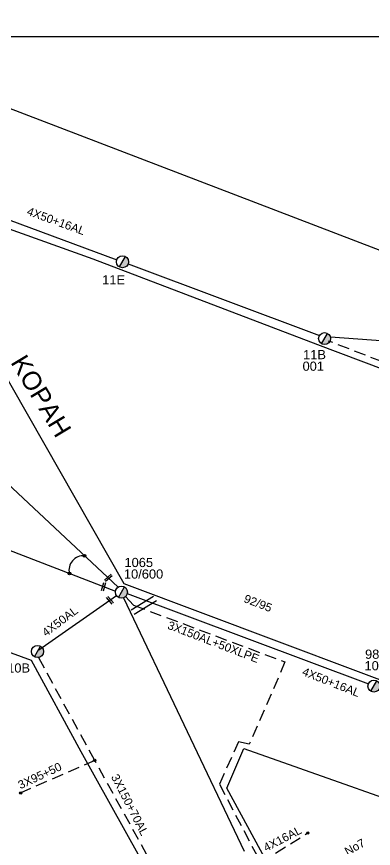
# Model space of a CAD drawing. Header units: millimetres. Extents: x 751 to 1825, y 358 to 872.
# Drawn here: x 1408.2 to 1447, y 768.2 to 858.7 of the extents above; entities that cross this region are included whole.
import ezdxf

# ---------------------------------------------------------------- set-up
doc = ezdxf.new("R2010")
doc.units = ezdxf.units.MM
doc.linetypes.add('DASHED', pattern=[19.05, 12.7, -6.35])
for name, color, linetype in [('Γέφυρες Εναέριου Δικτύου', 7, 'Continuous'), ('Γυμνά εναέρια ΧΤ και ΦΟΠ (3Φ)   4x50+16AL', 7, 'Continuous'), ('Επιγραφές - Σχήματα', 7, 'Continuous'), ('Καλώδια ΧΤ   3x150AL+50XLPE', 7, 'DASHED'), ('Καλώδια ΧΤ   3x95+50CU', 7, 'DASHED'), ('Μηχανική τομή', 7, 'Continuous'), ('Στύλος ΦΜ', 7, 'Continuous'), ('Στύλος ΦΜ @ 1', 7, 'Continuous'), ('Συνδέσεις', 7, 'Continuous'), ('Τομή', 7, 'Continuous'), ('Υπόβαθρο ΔΕΗ', 7, 'Continuous'), ('Υπόγεια καλώδια Δικτύου ΧΤ και Παρ. ΧΤ - 3X150+70 AL', 7, 'DASHED'), ('Υπόγεια καλώδια Παροχών ΧΤ   4x16AL', 7, 'DASHED'), ('Υπόγεια καλώδια Παροχών ΧΤ   4x50AL', 7, 'DASHED')]:
    doc.layers.add(name, color=color, linetype=linetype)
doc.styles.get("Standard").update_dxf_attribs({"font": 'arial.ttf'})
doc.linetypes.add('SYN_LINE', pattern='A,0.5,-0.0001,["/\\/\\/\\/",Standard,S=0.1,R=0,X=0,Y=-0.05],-0.25', length=0.7501)

# ---------------------------------------------------------------- blocks, each defined once
blk = doc.blocks.new('ΥΠΑΡΧΩΝ ΤΣΙΜΕΝΤΕΝΙΟΣ ΣΤΥΛΟΣ')
at = {"layer": 'Στύλος ΦΜ'}
blk.add_hatch(color=256, dxfattribs=at).paths.add_polyline_path([(-1.29, -2.28, 0.574793), (2.62, 0, 0.268822), (1.3, 2.27)])
blk.add_line((-1.29, -2.28), (1.3, 2.27), dxfattribs=at)
blk.add_circle((0, 0), 2.62, dxfattribs=at)
at = {"layer": 'Στύλος ΦΜ', "flags": 4}
for tag, p in [('ΑΡΙΘΜΟΣ', (-4.68, 8.05)), ('ΤΥΠΟΣ', (-4.91, 3.03))]:
    blk.add_attdef(tag, p, '', height=4, dxfattribs=at)
blk = doc.blocks.new('ΜΗΧΑΝΙΚΗ ΤΟΜΗ')
at = {"layer": 'Μηχανική τομή', "ltscale": 40}
for p, q in [((-1.89, 0.78), (1.89, 0.78)), ((1.89, 0), (-1.89, 0))]:
    blk.add_line(p, q, dxfattribs=at)
blk = doc.blocks.new('_ΣΥΝΔΕΣΗ')
at = {"layer": 'Συνδέσεις', "linetype": 'SYN_LINE', "ltscale": 40}
blk.add_hatch(color=256, dxfattribs=at).paths.add_polyline_path([(0.5, -0.01, 1), (-0.5, -0.01, 1)])
at = {"layer": 'Συνδέσεις'}
blk.add_circle((0, -0.01), 0.5, dxfattribs=at)
blk = doc.blocks.new('ΤΟΜΗ')
at = {"layer": 'Τομή', "ltscale": 40}
for p, q in [((-5.68, 0), (5.68, 0)), ((5.68, -2.33), (-5.68, -2.33))]:
    blk.add_line(p, q, dxfattribs=at)

msp = doc.modelspace()

# ---------------------------------------------------------------- linework, layer by layer
at = {"layer": 'Γέφυρες Εναέριου Δικτύου', "ltscale": 0.1}
msp.add_arc((1415.475, 798.443), 1.573, 85.45931, 193.27539, dxfattribs=at)
at = {"layer": 'Γυμνά εναέρια ΧΤ και ΦΟΠ (3Φ)   4x50+16AL', "color": 173, "linetype": 'Continuous', "ltscale": 0.1}
for points in [[(1407.29, 836.576), (1419.103, 832.221)], [(1420.33, 831.766), (1441.15, 823.989)], [(1442.32, 823.827), (1476.497, 821.334)]]:
    msp.add_lwpolyline(points, dxfattribs=at)
at = {"layer": 'Γυμνά εναέρια ΧΤ και ΦΟΠ (3Φ)   4x50+16AL', "color": 85, "ltscale": 0.1}
for points in [[(1419.248, 796.596), (1397.982, 816.504)], [(1377.643, 812.114), (1418.956, 796.145)]]:
    msp.add_lwpolyline(points, dxfattribs=at)
at = {"layer": 'Γυμνά εναέρια ΧΤ και ΦΟΠ (3Φ)   4x50+16AL', "color": 133, "linetype": 'Continuous', "ltscale": 0.1}
for points in [[(1419.831, 795.433), (1432.966, 767.871)], [(1420.243, 795.91), (1446.454, 786.078)]]:
    msp.add_lwpolyline(points, dxfattribs=at)
at = {"layer": 'Επιγραφές - Σχήματα', "ltscale": 0.1}
msp.add_lwpolyline([(1719.999, 856.451), (751.914, 856.451), (751.914, 369.88), (1719.999, 369.88)], close=True, dxfattribs=at)
at = {"layer": 'Καλώδια ΧΤ   3x150AL+50XLPE', "color": 5, "linetype": 'DASHED', "ltscale": 0.1}
msp.add_lwpolyline([(1420.043, 795.562), (1420.928, 794.631), (1437.389, 788.458), (1433.495, 779.499), (1432.351, 779.785), (1430.257, 775.179), (1434.309, 767.442), (1434.082, 766.423), (1434.451, 765.546), (1435.513, 765.312), (1435.513, 765.312)], dxfattribs=at)
at = {"layer": 'Καλώδια ΧΤ   3x95+50CU', "color": 133, "linetype": 'DASHED', "ltscale": 0.1}
msp.add_lwpolyline([(1416.705, 777.749), (1408.653, 774.208)], dxfattribs=at)
at = {"layer": 'Υπόβαθρο ΔΕΗ', "ltscale": 0.1}
for points in [[(1401.562, 858.66), (1402.458, 850.603), (1476.716, 822.136), (1490.561, 858.5)], [(1400.726, 830.531), (1419.862, 796.992), (1461.941, 781.195), (1472.902, 810.903), (1440.961, 822.961), (1416.529, 832.262), (1406.924, 835.718)], [(1348.333, 811.17), (1340.21, 777.022), (1374.914, 765.029), (1427.668, 746.314), (1431.007, 750.361), (1415.236, 778.674), (1409.843, 788.618), (1348.333, 811.17)], [(1432.908, 779.059), (1457.735, 770.272), (1450.273, 750.504), (1444.552, 749.873), (1431.053, 774.743), (1432.908, 779.059)]]:
    msp.add_lwpolyline(points, dxfattribs=at)
at = {"layer": 'Υπόγεια καλώδια Δικτύου ΧΤ και Παρ. ΧΤ - 3X150+70 AL', "color": 173, "linetype": 'DASHED', "ltscale": 0.1}
msp.add_lwpolyline([(1479.106, 785.32), (1474.002, 787.213), (1481.681, 808.123), (1442.126, 823.367)], dxfattribs=at)
at = {"layer": 'Υπόγεια καλώδια Δικτύου ΧΤ και Παρ. ΧΤ - 3X150+70 AL', "color": 133, "linetype": 'DASHED', "ltscale": 0.1}
msp.add_lwpolyline([(1396.086, 756.401), (1403.976, 753.568), (1404.966, 754.073), (1414.79, 750.459), (1428.014, 745.691), (1431.625, 749.939), (1431.492, 750.612), (1424.224, 764.126), (1416.705, 777.749), (1410.458, 789.184)], dxfattribs=at)
at = {"layer": 'Υπόγεια καλώδια Παροχών ΧΤ   4x16AL', "color": 5, "linetype": 'DASHED', "ltscale": 0.1}
msp.add_lwpolyline([(1435.513, 765.312), (1434.75, 766.64), (1439.872, 769.855)], dxfattribs=at)
at = {"layer": 'Υπόγεια καλώδια Παροχών ΧΤ   4x50AL', "color": 133, "linetype": 'Continuous', "ltscale": 0.1}
msp.add_lwpolyline([(1410.607, 789.781), (1419.066, 795.673)], dxfattribs=at)

# ---------------------------------------------------------------- block references
at = {"layer": 'Μηχανική τομή', "ltscale": 0.1}
for p, xscale, yscale, zscale, rotation in [((1418.245, 797.534), 0.2500000000000771, 0.2500000000000771, 0.2500000000000771, 40.88967315514269), ((1417.75, 796.611), 0.250000000000057, 0.250000000000057, 0.250000000000057, 73.4082288392598), ((1418.424, 795.229), 0.2499999999999655, 0.2499999999999655, 0.2499999999999655, 130.9526166224643)]:
    msp.add_blockref('ΜΗΧΑΝΙΚΗ ΤΟΜΗ', p, dxfattribs=dict(at, xscale=xscale, yscale=yscale, zscale=zscale, rotation=rotation))
at = {"layer": 'Στύλος ΦΜ @ 1', "ltscale": 0.1}
ref = msp.add_blockref('ΥΠΑΡΧΩΝ ΤΣΙΜΕΝΤΕΝΙΟΣ ΣΤΥΛΟΣ', (1419.717, 831.995), dxfattribs=dict(at, xscale=0.25, yscale=0.25, zscale=0.25))
ref.add_attrib('ΤΥΠΟΣ', '11E', (1417.509, 829.535), dxfattribs={"layer": 'Στύλος ΦΜ', "height": 1, "flags": 4})
ref = msp.add_blockref('ΥΠΑΡΧΩΝ ΤΣΙΜΕΝΤΕΝΙΟΣ ΣΤΥΛΟΣ', (1441.697, 823.63), dxfattribs=dict(at, xscale=0.25, yscale=0.25, zscale=0.25))
ref.add_attrib('ΤΥΠΟΣ', '001', (1439.299, 820.134), dxfattribs={"layer": 'Στύλος ΦΜ', "height": 1, "flags": 4})
ref.add_attrib('ΑΡΙΘΜΟΣ', '11B', (1439.358, 821.391), dxfattribs={"layer": 'Στύλος ΦΜ', "height": 1, "flags": 4})
ref = msp.add_blockref('ΥΠΑΡΧΩΝ ΤΣΙΜΕΝΤΕΝΙΟΣ ΣΤΥΛΟΣ', (1419.603, 796.046), dxfattribs=dict(at, xscale=0.25, yscale=0.25, zscale=0.25))
ref.add_attrib('ΤΥΠΟΣ', '10/600', (1419.876, 797.525), dxfattribs={"layer": 'Στύλος ΦΜ', "height": 1, "flags": 4})
ref.add_attrib('ΑΡΙΘΜΟΣ', '1065', (1419.935, 798.782), dxfattribs={"layer": 'Στύλος ΦΜ', "height": 1, "flags": 4})
ref = msp.add_blockref('ΥΠΑΡΧΩΝ ΤΣΙΜΕΝΤΕΝΙΟΣ ΣΤΥΛΟΣ', (1410.477, 789.596), dxfattribs=dict(at, xscale=0.25, yscale=0.25, zscale=0.25))
ref.add_attrib('ΤΥΠΟΣ', '10B', (1407.181, 787.302), dxfattribs={"layer": 'Στύλος ΦΜ', "height": 1, "flags": 4})
ref = msp.add_blockref('ΥΠΑΡΧΩΝ ΤΣΙΜΕΝΤΕΝΙΟΣ ΣΤΥΛΟΣ', (1447.061, 785.834), dxfattribs=dict(at, xscale=0.25, yscale=0.25, zscale=0.25))
ref.add_attrib('ΤΥΠΟΣ', '10/200', (1446.036, 787.547), dxfattribs={"layer": 'Στύλος ΦΜ', "height": 1, "flags": 4})
ref.add_attrib('ΑΡΙΘΜΟΣ', '985', (1446.095, 788.803), dxfattribs={"layer": 'Στύλος ΦΜ', "height": 1, "flags": 4})
at = {"layer": 'Συνδέσεις', "xscale": 0.3, "yscale": 0.3, "zscale": 0.345700799648589}
for p in [(1415.601, 800.015), (1413.945, 798.086)]:
    msp.add_blockref('_ΣΥΝΔΕΣΗ', p, dxfattribs=at)
at = {"layer": 'Συνδέσεις', "ltscale": 0.1, "xscale": 0.25, "yscale": 0.25, "zscale": 0.25}
for p in [(1416.705, 777.749), (1408.653, 774.208), (1439.872, 769.855)]:
    msp.add_blockref('_ΣΥΝΔΕΣΗ', p, dxfattribs=at)
at = {"layer": 'Τομή', "ltscale": 0.1, "xscale": 0.2499999999999425, "yscale": 0.2499999999999425, "zscale": 0.2499999999999425, "rotation": 31.55507501713725}
msp.add_blockref('ΤΟΜΗ', (1421.888, 794.86), dxfattribs=at)

# ---------------------------------------------------------------- texts
at = {"layer": 'Γυμνά εναέρια ΧΤ και ΦΟΠ (3Φ)   4x50+16AL', "color": 7, "ltscale": 0.1, "char_height": 0.9, "width": 84.18588, "attachment_point": 1}
for insert, rotation in [((1409.552, 837.974), 340.09071), ((1439.504, 787.9), 338.36483)]:
    msp.add_mtext('4X50+16AL', dxfattribs=dict(at, insert=insert, rotation=rotation))
at = {"layer": 'Επιγραφές - Σχήματα', "ltscale": 0.1, "insert": (1410.867, 817.382), "char_height": 2, "attachment_point": 5, "rotation": 301.09409}
msp.add_mtext('ΚΟΡΑΗ', dxfattribs=at)
at = {"layer": 'Επιγραφές - Σχήματα', "ltscale": 0.1, "char_height": 0.9, "width": 84.18588, "attachment_point": 1}
for s, insert, rotation in [('92/95', (1433.153, 795.837), 338.9278), ('No7', (1443.746, 768.158), 29.15737)]:
    msp.add_mtext(s, dxfattribs=dict(at, insert=insert, rotation=rotation))
at = {"layer": 'Καλώδια ΧΤ   3x150AL+50XLPE', "color": 7, "linetype": 'DASHED', "ltscale": 0.1, "insert": (1429.604, 790.632), "char_height": 0.9, "width": 16.95713, "attachment_point": 5, "rotation": 339.00787}
msp.add_mtext('3X150AL+50XLPE', dxfattribs=at)
at = {"layer": 'Καλώδια ΧΤ   3x95+50CU', "color": 7, "linetype": 'DASHED', "ltscale": 0.1, "insert": (1408.239, 775.414), "char_height": 0.9, "width": 84.18588, "attachment_point": 1, "rotation": 25.17565}
msp.add_mtext('3X95+50', dxfattribs=at)
at = {"layer": 'Υπόγεια καλώδια Δικτύου ΧΤ και Παρ. ΧΤ - 3X150+70 AL', "color": 7, "linetype": 'DASHED', "ltscale": 0.1, "insert": (1419.249, 776.379), "char_height": 0.9, "width": 84.18588, "attachment_point": 1, "rotation": 297.18004}
msp.add_mtext('3X150+70AL', dxfattribs=at)
at = {"layer": 'Υπόγεια καλώδια Παροχών ΧΤ   4x16AL', "color": 7, "linetype": 'DASHED', "ltscale": 0.1, "insert": (1434.924, 768.583), "char_height": 0.9, "width": 84.18588, "attachment_point": 1, "rotation": 27.71768}
msp.add_mtext('4X16AL', dxfattribs=at)
at = {"layer": 'Υπόγεια καλώδια Παροχών ΧΤ   4x50AL', "color": 7, "linetype": 'DASHED', "ltscale": 0.1, "insert": (1410.86, 791.881), "char_height": 0.9, "width": 84.18588, "attachment_point": 1, "rotation": 37.06824}
msp.add_mtext('4X50AL', dxfattribs=at)

doc.saveas('drawing.dxf')
